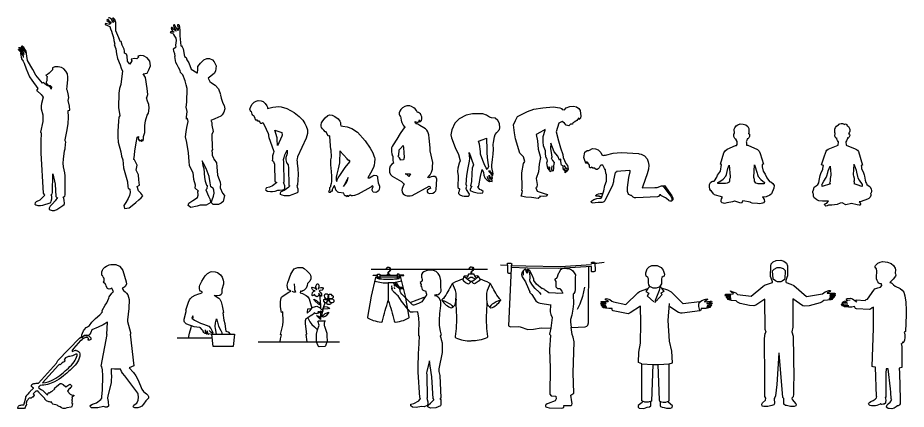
# Model space of a CAD drawing. Header units: millimetres. Extents: x 1284 to 35279, y 955 to 12847.
# Drawn here: x 17989 to 28239, y 8156 to 12675 of the extents above; entities that cross this region are included whole.
import ezdxf

# ---------------------------------------------------------------- set-up
doc = ezdxf.new("R2010")
doc.units = ezdxf.units.MM
doc.header["$LTSCALE"] = 20

# ---------------------------------------------------------------- blocks, each defined once
blk = doc.blocks.new('人物動作（CAD素材.com）31')
at = {"color": 0, "linetype": 'ByBlock', "lineweight": -2}
for points in [[(-361, 1237), (-363, 1248), (-258, 1244), (-247, 1253), (-233, 1258), (-159, 1363), (-146, 1375), (-112, 1387), (-83, 1397), (-68, 1417), (-70, 1433), (-86, 1434), (-100, 1442), (-113, 1459), (-120, 1473), (-126, 1492), (-128, 1514), (-127, 1532), (-124, 1561), (-125, 1576), (-127, 1610), (-136, 1617), (-142, 1628), (-142, 1638), (-139, 1648), (-111, 1675), (-86, 1685), (-57, 1691), (-28, 1689), (1, 1685), (43, 1668), (67, 1648), (87, 1615), (92, 1597), (89, 1558), (92, 1551), (97, 1534), (93, 1525), (64, 1490), (26, 1451), (37, 1451), (42, 1446), (49, 1443), (68, 1422), (87, 1406), (145, 1381), (168, 1363), (186, 1337), (199, 1295), (210, 1223), (216, 1132), (215, 1077), (206, 884), (191, 877), (195, 866), (198, 845), (199, 816), (194, 783), (183, 756), (178, 755), (177, 758), (178, 766), (166, 743), (161, 743), (158, 746), (163, 711), (165, 470), (132, 463), (139, 403), (147, 103), (144, 99), (144, 49), (137, 38), (130, 31), (121, 27), (113, 28), (98, 13), (75, 0), (49, -7), (18, -5), (6, -3), (-6, 3), (-12, 12), (-12, 16), (-10, 27), (-4, 38), (7, 50), (30, 69), (43, 84), (50, 99), (42, 105), (39, 186), (33, 224), (5, 454), (-15, 455), (-19, 403), (-21, 123), (-27, 121), (-21, 91), (-22, 63), (-25, 56), (-38, 47), (-51, 45), (-66, 43), (-73, 46), (-80, 53), (-82, 53), (-85, 47), (-123, 31), (-141, 27), (-184, 28), (-199, 31), (-208, 36), (-216, 43), (-219, 49), (-216, 57), (-208, 65), (-193, 75), (-166, 88), (-145, 102), (-128, 120), (-123, 133), (-129, 136), (-140, 471), (-166, 475), (-176, 479), (-161, 924), (-162, 1164), (-179, 1158), (-198, 1141), (-209, 1138), (-358, 1145), (-371, 1150), (-383, 1172), (-411, 1167), (-450, 1165), (-501, 1171), (-501, 1176), (-486, 1182)], [(-466, 1224), (-470, 1221), (-488, 1218), (-517, 1212), (-523, 1218), (-514, 1226), (-495, 1233), (-458, 1244)], [(-433, 1245), (-458, 1244), (-470, 1246), (-475, 1253), (-473, 1261), (-463, 1267), (-428, 1269), (-418, 1267), (-404, 1260), (-363, 1232), (-354, 1224)], [(-447, 1182), (-486, 1182), (-499, 1181), (-523, 1180), (-528, 1186), (-524, 1192), (-531, 1195), (-531, 1201), (-517, 1212)], [(-524, 1192), (-493, 1202), (-457, 1203)]]:
    blk.add_lwpolyline(points, dxfattribs=at)
blk = doc.blocks.new('人物動作（CAD素材.com）32')
at = {"color": 0, "linetype": 'ByBlock', "lineweight": -2}
for points in [[(-198, 1388), (-178, 1403), (-97, 1431), (-88, 1436), (-87, 1444), (-102, 1486), (-108, 1505), (-106, 1623), (-101, 1649), (-79, 1674), (-46, 1689), (10, 1694), (46, 1682), (75, 1657), (87, 1626), (87, 1513), (80, 1491), (68, 1457), (68, 1441), (70, 1434), (125, 1417), (161, 1400), (304, 1275), (492, 1303), (507, 1317), (522, 1327), (562, 1344), (575, 1343), (581, 1338), (579, 1332), (546, 1314), (546, 1310), (627, 1312), (635, 1309), (635, 1298), (630, 1296), (577, 1292), (573, 1288), (574, 1285), (633, 1288), (637, 1286), (637, 1283), (629, 1279), (613, 1273), (575, 1268), (575, 1264), (583, 1262), (616, 1266), (626, 1268), (626, 1266), (618, 1258), (614, 1255), (595, 1252), (580, 1251), (571, 1251), (569, 1247), (569, 1244), (576, 1241), (592, 1242), (604, 1243), (607, 1247), (608, 1244), (605, 1241), (585, 1234), (548, 1230), (506, 1226), (488, 1210), (465, 1200), (335, 1166), (288, 1163), (264, 1167), (149, 1245), (147, 919), (137, 865), (153, 817), (160, 331), (157, 262), (154, 146), (153, 116), (138, 98), (140, 83), (184, 36), (186, 26), (184, 13), (165, 5), (120, 5), (74, 16), (62, 17), (46, 31), (44, 95), (32, 108), (-8, 621), (-13, 621), (-37, 257), (-53, 127), (-58, 108), (-68, 96), (-62, 38), (-73, 22), (-95, 17), (-139, 4), (-188, 4), (-204, 9), (-210, 29), (-201, 46), (-169, 77), (-165, 98), (-175, 118), (-176, 318), (-178, 789), (-170, 847), (-159, 863), (-173, 893), (-176, 1241), (-279, 1173), (-303, 1165), (-352, 1169), (-459, 1194), (-491, 1209), (-505, 1224), (-561, 1227), (-601, 1237), (-602, 1242), (-593, 1242), (-573, 1238), (-565, 1241), (-567, 1247), (-606, 1251), (-621, 1262), (-617, 1264), (-575, 1257), (-570, 1258), (-569, 1265), (-614, 1273), (-631, 1280), (-634, 1285), (-570, 1280), (-567, 1283), (-571, 1288), (-616, 1292), (-627, 1294), (-629, 1302), (-539, 1303), (-537, 1310), (-553, 1316), (-573, 1334), (-571, 1338), (-555, 1333), (-511, 1316), (-490, 1296), (-333, 1276)], [(-85, 1559), (-81, 1572), (-69, 1588), (-31, 1607), (3, 1609), (35, 1598), (59, 1573), (59, 1554), (57, 1493), (51, 1470), (25, 1449), (10, 1442), (-30, 1443), (-53, 1453), (-77, 1475), (-81, 1532)]]:
    blk.add_lwpolyline(points, close=True, dxfattribs=at)
blk = doc.blocks.new('人物動作（CAD素材.com）33')
at = {"color": 0, "linetype": 'ByBlock', "lineweight": -2}
for points in [[(-171, 529), (-210, 544), (-203, 664), (-187, 767), (-183, 998), (-187, 1194), (-305, 1117), (-326, 1109), (-500, 1142), (-509, 1146), (-513, 1155), (-514, 1168), (-552, 1167), (-591, 1172), (-614, 1178), (-625, 1184), (-623, 1188), (-582, 1181), (-579, 1185), (-579, 1188), (-587, 1188), (-623, 1193), (-635, 1202), (-635, 1211), (-630, 1209), (-584, 1201), (-584, 1205), (-638, 1219), (-643, 1227), (-638, 1232), (-633, 1229), (-589, 1224), (-582, 1225), (-584, 1229), (-636, 1236), (-640, 1241), (-639, 1248), (-636, 1251), (-610, 1251), (-558, 1251), (-556, 1254), (-588, 1268), (-591, 1276), (-589, 1281), (-578, 1283), (-539, 1272), (-516, 1254), (-496, 1245), (-354, 1216), (-215, 1349), (-196, 1367), (-99, 1400), (-79, 1424), (-88, 1443), (-94, 1467), (-93, 1513), (-99, 1528), (-121, 1542), (-124, 1559), (-124, 1582), (-107, 1626), (-84, 1649), (-53, 1664), (7, 1666), (53, 1644), (76, 1611), (90, 1566), (86, 1541), (76, 1537), (61, 1528), (58, 1511), (58, 1478), (55, 1455), (43, 1429), (30, 1378), (-17, 1261), (-15, 1253), (-15, 1246), (-22, 1233)], [(-99, 1400), (-124, 1364), (-88, 1347), (-108, 1317), (-31, 1245)], [(493, 1237), (524, 1263), (553, 1274), (581, 1282), (589, 1278), (589, 1273), (570, 1258), (553, 1251), (553, 1247), (618, 1253), (633, 1253), (639, 1244), (634, 1237), (580, 1229), (580, 1227), (631, 1230), (638, 1233), (643, 1226), (639, 1220), (587, 1208), (583, 1200), (636, 1209), (625, 1195), (580, 1190), (578, 1182), (618, 1187), (618, 1179), (572, 1170), (516, 1167), (510, 1151), (499, 1141), (498, 1144), (486, 1191), (489, 1217), (495, 1246), (308, 1223), (171, 1358), (130, 1379), (58, 1402), (43, 1429), (28, 1414), (-5, 1404), (-41, 1405), (-72, 1418), (-79, 1424)], [(58, 1402), (85, 1364), (49, 1346), (65, 1331), (-3, 1254)], [(-42, 522), (-60, 100), (-97, 88), (-134, 88), (-170, 104), (-171, 529), (-42, 522), (13, 522), (31, 110), (37, 97), (76, 86), (106, 89), (144, 102), (144, 531), (185, 542), (177, 675), (149, 791), (135, 1032), (151, 1227)], [(153, 1193), (254, 1128), (276, 1118), (294, 1119), (498, 1144)], [(13, 522), (85, 526), (144, 531)], [(-157, 98), (-168, 85), (-214, 50), (-214, 29), (-200, 17), (-147, 16), (-110, 29), (-82, 34), (-65, 47), (-67, 96)], [(42, 98), (42, 49), (47, 38), (64, 31), (88, 27), (114, 18), (161, 20), (180, 25), (185, 47), (133, 86), (130, 94)]]:
    blk.add_lwpolyline(points, dxfattribs=at)
blk = doc.blocks.new('人物動作（CAD素材.com）34')
at = {"color": 0, "linetype": 'ByBlock', "lineweight": -2}
blk.add_line((-408, 1597), (-394, 1596), dxfattribs=at)
for points in [[(-700, 1653), (-621, 1650), (-620, 1575), (-617, 1561), (-610, 1556), (-585, 1556)], [(-621, 1650), (-619, 1672), (-582, 1672), (-569, 1667), (-579, 1644), (-579, 1614), (-607, 948), (-587, 939), (-494, 941), (-472, 938), (-384, 909), (-320, 910), (-230, 926), (-121, 924), (-134, 852), (-122, 843), (-136, 671), (-129, 465), (-130, 161), (-116, 142), (-62, 139), (-59, 109), (-71, 84), (-150, 52), (-162, 48), (-176, 39), (-180, 32), (-181, 24), (-178, 16), (-167, 10), (-139, 3), (0, 0), (21, 3), (28, 8), (32, 17), (31, 29), (115, 30), (123, 38), (127, 54), (122, 71), (112, 151), (145, 172), (137, 406), (149, 764), (139, 818), (126, 850), (114, 931)], [(494, 1680), (410, 1668), (350, 1670), (348, 1681), (355, 1686), (382, 1685), (387, 1678), (393, 1587), (388, 1578), (377, 1574), (354, 1574), (350, 1577), (348, 1633), (-26, 1610), (-389, 1614), (-579, 1624)], [(349, 1655), (-14, 1631), (-408, 1637), (-579, 1644)], [(-374, 1591), (-380, 1583), (-384, 1568), (-392, 1553), (-404, 1578), (-409, 1603), (-424, 1599), (-440, 1586), (-456, 1560), (-459, 1544), (-449, 1514), (-411, 1456), (-404, 1437), (-361, 1341), (-366, 1337), (-340, 1313), (-292, 1239), (-274, 1223), (-257, 1215), (-242, 1211), (-123, 1194)], [(-434, 1591), (-438, 1573), (-440, 1536)], [(-364, 1583), (-379, 1598), (-387, 1599), (-393, 1595), (-398, 1581), (-398, 1568)], [(-10, 1600), (-29, 1558), (-34, 1550), (-39, 1537), (-46, 1511), (-60, 1498), (-72, 1488), (-75, 1483), (-75, 1479), (-63, 1463), (-62, 1440), (-64, 1401), (-44, 1380), (-28, 1379), (-14, 1379), (-7, 1371), (5, 1349), (19, 1327), (-42, 1324), (-66, 1327), (-144, 1330), (-160, 1342), (-194, 1365), (-196, 1373), (-215, 1382), (-220, 1375), (-284, 1431), (-318, 1472), (-317, 1487), (-337, 1536), (-364, 1583), (-368, 1570), (-364, 1499), (-366, 1480), (-361, 1461), (-336, 1419), (-308, 1383), (-304, 1386), (-249, 1335), (-235, 1310)], [(-10, 1601), (9, 1610), (27, 1615), (64, 1613), (81, 1612), (107, 1603), (129, 1589), (151, 1562), (163, 1537), (160, 1507), (160, 1456), (159, 1370), (156, 1341), (144, 1323), (139, 1314), (137, 1313), (142, 1204), (134, 1144), (122, 1073), (106, 1023), (106, 997), (114, 931), (277, 937), (297, 947), (307, 959), (314, 985), (313, 1131), (320, 1631)], [(269, 1397), (247, 1287), (214, 1198), (182, 1137)], [(-123, 1195), (-129, 1110), (-121, 1079), (-104, 1045), (-121, 924)]]:
    blk.add_lwpolyline(points, dxfattribs=at)
blk = doc.blocks.new('人物動作（CAD素材.com）35')
at = {"color": 0, "linetype": 'ByBlock', "lineweight": -2}
for points in [[(66, 1295), (87, 1297), (92, 1299), (96, 1296), (110, 1300), (127, 1312), (138, 1323), (143, 1339), (140, 1399), (140, 1461), (134, 1497), (125, 1520), (110, 1544), (87, 1566), (57, 1578), (37, 1582), (0, 1582), (-28, 1575), (-55, 1563), (-69, 1550), (-81, 1533), (-84, 1510), (-84, 1499), (-80, 1489), (-74, 1475)], [(-73, 1474), (-76, 1464), (-86, 1446), (-97, 1438), (-95, 1427), (-87, 1417), (-88, 1402), (-82, 1389), (-75, 1360), (-70, 1354), (-55, 1346), (-44, 1342), (-35, 1344), (-25, 1303), (-25, 1293), (-28, 1288), (-39, 1272), (-78, 1216), (-116, 1195), (-169, 1176), (-176, 1176), (-185, 1180), (-310, 1306), (-319, 1319), (-327, 1336), (-329, 1349), (-335, 1370), (-348, 1396), (-357, 1404), (-378, 1419), (-394, 1434), (-401, 1434), (-404, 1433), (-404, 1431), (-403, 1427), (-396, 1416), (-371, 1399)], [(66, 1290), (78, 1290), (100, 1281), (116, 1265), (134, 1233), (137, 1215), (136, 1172), (126, 1080), (122, 1003), (122, 944), (133, 878), (144, 831), (132, 824), (140, 802), (144, 782), (155, 744), (158, 712), (156, 688), (155, 631), (119, 441), (117, 412), (130, 367), (141, 107), (130, 93), (141, 90), (142, 30), (137, 16), (84, -9), (21, -10), (8, -5), (-8, 5), (-7, 25), (22, 45), (59, 84), (60, 91), (52, 95), (37, 352), (16, 478), (10, 533), (-22, 417), (-24, 392), (-19, 374), (-15, 109), (-19, 103), (-11, 61), (-11, 32), (-18, 18), (-53, 5), (-83, 8), (-142, -4), (-186, 0), (-207, 15), (-205, 35), (-172, 44), (-114, 72), (-92, 99), (-98, 102), (-100, 110), (-120, 403), (-121, 454), (-116, 627), (-113, 667), (-104, 819), (-113, 825), (-111, 882), (-110, 967), (-113, 1027), (-123, 1100), (-180, 1095), (-198, 1095), (-208, 1097), (-241, 1130), (-312, 1225), (-351, 1284), (-361, 1294), (-380, 1307), (-402, 1328), (-405, 1337), (-405, 1337), (-409, 1339), (-415, 1346), (-420, 1358), (-424, 1365), (-423, 1372), (-418, 1370), (-424, 1387), (-424, 1399), (-421, 1402)], [(-211, 1207), (-50, 1271), (-41, 1273)]]:
    blk.add_lwpolyline(points, dxfattribs=at)
blk = doc.blocks.new('人物動作（CAD素材.com）36')
at = {"color": 0, "linetype": 'ByBlock', "lineweight": -2}
for p, q in [((274, 368), (304, 450)), ((335, 497), (335, 504)), ((344, 480), (346, 473))]:
    blk.add_line(p, q, dxfattribs=at)
for points in [[(-214, 0), (-209, 36), (-199, 80), (-210, 86), (-184, 194), (-179, 234), (-185, 347), (-200, 339), (-210, 404), (-212, 460), (-207, 494), (-198, 515), (-181, 533), (-113, 575), (-92, 587), (-104, 593), (-118, 600), (-127, 614), (-132, 630), (-133, 656), (-126, 686), (-90, 784), (-70, 821), (-53, 843), (-34, 851), (-11, 860), (17, 861), (42, 858), (62, 847), (98, 818), (127, 785), (137, 770), (140, 751), (138, 729), (127, 700), (100, 673), (96, 652), (92, 639), (84, 621), (76, 612), (61, 598), (47, 588), (36, 584), (26, 585), (20, 586), (15, 566), (43, 558), (86, 535), (101, 523), (119, 497), (150, 391)], [(-52, 672), (-52, 660), (-50, 635), (-49, 606), (-42, 585), (-38, 576), (-57, 575), (-76, 581)], [(238, 546), (230, 564), (230, 545), (222, 530), (213, 520), (199, 523), (187, 535), (187, 547), (174, 539), (159, 531), (156, 535), (153, 549), (159, 570), (171, 582), (189, 590), (171, 594), (157, 605), (150, 621), (151, 630), (155, 634), (186, 624), (207, 604), (200, 622), (197, 638), (200, 653), (209, 668), (217, 672), (224, 671), (232, 656), (232, 638), (222, 608), (235, 624), (253, 628), (274, 627), (282, 618), (279, 606), (270, 597), (244, 594), (236, 586), (247, 575), (261, 555), (263, 539), (262, 530), (258, 527), (238, 546), (251, 423), (251, 385)], [(345, 497), (345, 543), (348, 548), (354, 553), (372, 553), (378, 547), (379, 535), (388, 535), (398, 529), (395, 513), (385, 503), (346, 496)], [(143, 382), (100, 380), (98, 347), (97, 331), (132, 362), (150, 388), (156, 397), (166, 403), (208, 412), (216, 409), (239, 397), (260, 377), (271, 367), (277, 363), (277, 356)], [(251, 423), (227, 434), (181, 478), (175, 493), (204, 480), (241, 443), (251, 423)], [(329, 489), (322, 486), (319, 485), (310, 484)], [(346, 481), (359, 462), (366, 454), (371, 451), (371, 440), (366, 434), (355, 431), (337, 431), (329, 435), (322, 449), (322, 457), (332, 473), (337, 479), (339, 479), (340, 472)], [(339, 479), (344, 480), (346, 481), (348, 483)], [(347, 494), (389, 497), (402, 490), (405, 478), (403, 463), (396, 454), (386, 451), (373, 453), (367, 457), (348, 483), (348, 490), (347, 494), (345, 497), (340, 497)], [(347, 496), (350, 499)], [(348, 489), (353, 489), (355, 491), (355, 491), (349, 486), (352, 484)], [(267, 288), (303, 328), (345, 343), (315, 303), (303, 294), (280, 286), (267, 288), (269, 322), (277, 356), (270, 354), (268, 349), (261, 346), (246, 355), (252, 348), (251, 340), (249, 335), (232, 346), (219, 347), (230, 342), (230, 338), (222, 328), (213, 331), (206, 326), (189, 329), (178, 334), (169, 319), (133, 298), (118, 289), (103, 278), (128, 231), (151, 200), (180, 174), (217, 141), (235, 195), (233, 206), (228, 219), (218, 236), (222, 244), (303, 245), (302, 236), (294, 220), (293, 208), (294, 190), (297, 181), (312, 137), (322, 103), (325, 85), (325, 69), (326, 10), (308, -45), (302, -54), (235, -56), (227, -51), (223, -44), (211, -18), (205, 4), (203, 28), (203, 75), (203, 81), (204, 91), (217, 141)], [(253, 351), (252, 314), (250, 283), (252, 258), (204, 306), (231, 298), (250, 283)], [(281, 384), (297, 408), (326, 407), (359, 387), (340, 381), (285, 380), (277, 374)], [(103, 278), (81, 265), (75, 244), (73, 211), (76, 177), (88, 88), (82, 84), (93, 0)]]:
    blk.add_lwpolyline(points, dxfattribs=at)
for points in [[(340, 529), (343, 539), (330, 552), (311, 552), (303, 551), (296, 542), (294, 533), (295, 518), (303, 504), (329, 493), (335, 495), (340, 497)], [(337, 479), (329, 473), (320, 457), (313, 452), (304, 450), (290, 470), (290, 489), (297, 495), (313, 495), (329, 493), (329, 483)]]:
    blk.add_lwpolyline(points, close=True, dxfattribs=at)
blk = doc.blocks.new('人物動作（CAD素材.com）37')
at = {"color": 0, "linetype": 'ByBlock', "lineweight": -2}
for points in [[(-128, 0), (-116, 58), (-98, 126), (-95, 145), (-129, 156), (-155, 168), (-166, 177), (-176, 187), (-178, 198), (-177, 221), (-155, 310), (-154, 324), (-158, 323), (-152, 346), (-129, 418), (-116, 445), (-106, 460), (-87, 478), (-51, 498), (-10, 512), (7, 516), (26, 526), (31, 529), (28, 536), (21, 539), (10, 545), (1, 556), (-2, 570), (-1, 597), (3, 613), (25, 659), (63, 722), (89, 749), (125, 766), (142, 772), (179, 769), (205, 759), (239, 732), (259, 704), (271, 671), (275, 651), (274, 626), (257, 565), (256, 520), (250, 507), (235, 494), (200, 490), (180, 490)], [(167, 496), (180, 490), (221, 465), (234, 450), (248, 421), (262, 374), (277, 296), (267, 295), (278, 208), (289, 171), (296, 135), (304, 84), (315, 80), (328, 73), (352, 49), (353, 47)], [(-79, 224), (-74, 239), (-77, 258), (-90, 231), (-61, 211), (10, 176), (45, 162), (107, 139), (129, 114), (153, 67), (153, 58), (145, 58), (128, 71), (112, 90)], [(196, 47), (183, 113), (180, 136), (183, 180), (194, 224), (206, 185), (219, 140), (246, 90), (257, 66), (256, 49), (254, 47)], [(64, 96), (64, 84), (67, 69), (72, 60), (69, 57), (64, 57), (58, 59), (48, 67), (42, 77), (39, 88), (31, 97), (12, 121), (4, 123), (-32, 128), (-63, 134), (-95, 145)], [(72, 60), (80, 53), (85, 53), (88, 55), (88, 87), (91, 57), (93, 50), (98, 47), (104, 49), (108, 54), (140, 47)]]:
    blk.add_lwpolyline(points, dxfattribs=at)
blk.add_lwpolyline([(140, 47), (401, 47), (386, -96), (155, -96)], close=True, dxfattribs=at)
blk = doc.blocks.new('人物動作（CAD素材.com）38')
at = {"color": 0, "linetype": 'ByBlock', "lineweight": -2}
for points in [[(-151, 927), (-127, 943), (-100, 980), (-59, 1024), (-11, 1065), (22, 1102), (19, 1104), (17, 1117), (52, 1177), (71, 1203), (94, 1259), (100, 1274), (129, 1314), (140, 1327), (147, 1331), (137, 1359), (130, 1372), (112, 1365), (97, 1363), (85, 1367), (79, 1371), (64, 1397), (61, 1402), (63, 1405), (48, 1433), (43, 1431), (36, 1436), (33, 1441), (40, 1455), (39, 1482), (36, 1493), (29, 1502), (27, 1516), (19, 1519), (15, 1525), (14, 1536), (13, 1561), (20, 1580), (29, 1596), (50, 1615), (66, 1628), (97, 1643), (119, 1648), (176, 1648), (216, 1627), (240, 1599), (256, 1576), (296, 1448), (297, 1418), (283, 1393), (264, 1377), (249, 1375), (255, 1358), (263, 1345), (283, 1330), (300, 1314), (313, 1295), (323, 1269), (328, 1242), (324, 1138), (310, 1007), (311, 990), (345, 860), (345, 842), (340, 841), (384, 476), (329, 454), (379, 399), (407, 360), (432, 311), (476, 207), (493, 180), (513, 167), (531, 154), (545, 138), (553, 124), (553, 105), (522, 72), (495, 34), (475, 13), (454, 1), (430, -6), (394, -7), (380, -1), (377, 8), (384, 22), (399, 34), (418, 46), (432, 79), (435, 115), (433, 149), (429, 160), (281, 360), (254, 391), (240, 413), (230, 440), (160, 439), (122, 443), (123, 397), (127, 353), (123, 307), (120, 279), (83, 131), (81, 102), (86, 66), (90, 13), (77, 0), (56, 0), (32, 7), (-32, -7), (-104, -6), (-118, 2), (-119, 13), (-113, 24), (-93, 34), (-46, 51), (3, 90), (12, 105), (15, 122), (20, 198), (25, 361), (21, 430), (15, 465), (5, 473), (76, 837), (70, 839), (81, 981), (30, 952), (-28, 922), (-100, 892), (-115, 860), (-126, 841), (-142, 825, 0.048742), (-147, 828, 0.13845), (-172, 829, 0.051071), (-197, 821), (-202, 811), (-212, 801), (-217, 806), (-216, 836), (-210, 854), (-197, 880), (-186, 897), (-166, 918)], [(-509, 508), (-494, 538), (-244, 795, -0.154259), (-170, 827, -0.058176), (-148, 826, -0.101197), (-128, 815, -0.095802), (-114, 799, -0.166879), (-112, 783, -0.195643), (-115, 780, -0.079758), (-140, 772, -0.472952), (-144, 775, -0.108263), (-140, 784, 0.205044), (-140, 791, 0.099939), (-149, 801, 0.132576), (-156, 803, 0.023392), (-167, 803, 0.188812), (-226, 771), (-232, 768), (-314, 677, 0.055068), (-329, 657, 0.267746), (-328, 644), (-309, 652, -0.129643), (-297, 651, -0.347397), (-289, 659, -0.078262), (-281, 653, -0.175382), (-254, 643, -0.169029), (-239, 617, -0.062658), (-240, 587, -0.104189), (-280, 505, -0.05744), (-350, 427, -0.015462), (-429, 361, -0.046386), (-531, 293, -0.121179), (-698, 252), (-717, 231), (-714, 224), (-689, 205), (-686, 208), (-682, 199), (-672, 195), (-615, 137, -0.161202), (-613, 138, -0.014056), (-614, 141, -0.260917), (-612, 151), (-607, 155, -0.415424), (-601, 162, -0.731799), (-597, 168), (-589, 162), (-571, 181, -0.10242), (-562, 181), (-529, 210, -0.440223), (-528, 223), (-511, 239), (-487, 259), (-466, 273, -0.15613), (-431, 260), (-400, 235), (-377, 251, -0.096383), (-352, 264, -0.030655), (-340, 251, -0.155977), (-337, 245, -0.090004), (-338, 240, -0.118587), (-346, 226, 0.015987), (-384, 186), (-350, 150, 0.174378), (-324, 140), (-312, 140, -0.467488), (-310, 138), (-311, 130, -0.194461), (-313, 127), (-331, 114, -0.116252), (-333, 75, -0.046467), (-328, 72, -0.119842), (-326, 71, -0.316517), (-327, 65, -0.123935), (-334, 62, -0.054585), (-332, 43), (-326, 42, -0.429161), (-324, 39), (-332, 6, -0.208867), (-340, -1), (-390, -7, -0.391253), (-467, 5, -0.223555), (-502, 24), (-553, 36, -0.366486), (-564, 49), (-564, 56, -0.040462), (-589, 61, -0.077615), (-624, 75, -0.087072), (-645, 93, -0.325339), (-645, 96, -0.002437), (-643, 100), (-705, 161), (-710, 170), (-718, 173), (-715, 176), (-731, 189), (-734, 186), (-748, 186), (-749, 185), (-777, 153), (-768, 144, -0.376545), (-767, 140), (-784, 115), (-791, 115), (-800, 103, -0.162893), (-815, 108), (-817, 105), (-819, 106), (-850, 73), (-858, 46, -0.39523), (-860, 19), (-866, 15, -0.083054), (-867, 9, -0.087047), (-879, -17), (-948, -17, -0.42246), (-956, -8, -0.11289), (-955, -2, -0.090788), (-946, 12, -0.137333), (-930, 22, -0.061724), (-887, 27, -0.015236), (-884, 31, -0.099535), (-882, 38), (-862, 106), (-862, 121), (-850, 135), (-850, 139), (-836, 155), (-833, 155), (-825, 164), (-825, 169), (-811, 186, -0.038975), (-800, 196, 0.020672), (-772, 220, -0.081033), (-796, 239, -0.333128), (-795, 260, -0.179179), (-771, 273, -0.019466), (-742, 276), (-717, 278)], [(-372, 451, 0.047603), (-307, 525, 0.10518), (-272, 595, 0.03504), (-272, 613), (-286, 613), (-293, 606), (-325, 593, -0.078992), (-356, 584, 0.088977), (-371, 583, 0.051166), (-399, 573, 0.084274), (-406, 568), (-419, 548, -0.204199), (-414, 537, -0.117304), (-417, 527, -0.224925), (-427, 521), (-437, 521, -0.130276), (-443, 512), (-449, 513), (-449, 508), (-466, 490), (-476, 495), (-485, 486), (-486, 486), (-671, 282, 0.096083), (-544, 318, 0.04102), (-447, 385, 0.012475)]]:
    blk.add_lwpolyline(points, format="xyb", close=True, dxfattribs=at)
blk = doc.blocks.new('人物動作（CAD素材.com）41')
at = {"color": 0, "linetype": 'ByBlock', "lineweight": -2}
for points in [[(-167, 25), (-237, 25), (-279, 30), (-302, 40), (-322, 54), (-333, 64), (-339, 81), (-340, 96), (-339, 107), (-345, 115), (-348, 126), (-348, 138), (-341, 156), (-336, 167), (-335, 178), (-331, 186), (-309, 203), (-292, 217), (-280, 236), (-275, 264), (-262, 322), (-257, 344), (-253, 354), (-234, 390), (-231, 402), (-226, 436), (-247, 445), (-223, 524), (-194, 603), (-187, 615), (-172, 625), (-56, 671), (-52, 710), (-55, 713), (-65, 726), (-71, 742), (-73, 757), (-77, 753), (-81, 753), (-91, 767), (-94, 779), (-95, 791), (-92, 800), (-89, 805), (-93, 819), (-95, 834), (-93, 856), (-85, 874), (-74, 889), (-59, 901), (-49, 905), (-47, 912), (-37, 919), (-22, 922), (-6, 922), (6, 918), (13, 909), (20, 913), (28, 916), (38, 913), (44, 908), (45, 900), (51, 894), (63, 885), (71, 873), (75, 863), (78, 851), (78, 834), (72, 815), (65, 802), (70, 802), (76, 798), (78, 784), (76, 775), (68, 760), (61, 751), (54, 757), (52, 755), (51, 749), (42, 721), (33, 710), (36, 672), (142, 630), (156, 623), (167, 614), (178, 600), (226, 441), (211, 436), (212, 418), (215, 402), (236, 352), (243, 329), (247, 315), (257, 269), (264, 239), (269, 228), (276, 217), (301, 199), (313, 190), (317, 184), (324, 163), (327, 149), (327, 135), (323, 122), (316, 115), (319, 105), (319, 92), (312, 72), (298, 55), (283, 46), (208, 22), (188, 18), (199, 8), (203, 1), (202, -3), (198, -4), (202, -11), (202, -15), (198, -16), (199, -20), (198, -22), (186, -23), (162, -19), (99, -3), (32, -18), (-8, 5), (-31, 0), (-69, -12), (-100, -19), (-130, -23), (-166, -21), (-182, -28), (-198, -31), (-202, -30), (-205, -26), (-205, -21), (-210, -19), (-215, -14), (-215, -9), (-197, -3), (-187, 1)], [(-239, 195), (-242, 204), (-243, 212), (-239, 221), (-220, 257), (-194, 297), (-186, 316), (-176, 357), (-170, 375), (-147, 429), (-147, 417), (-145, 393), (-142, 323), (-145, 305), (-150, 286), (-149, 270), (-147, 258), (-148, 251), (-155, 237), (-145, 226)]]:
    blk.add_lwpolyline(points, close=True, dxfattribs=at)
blk.add_lwpolyline([(129, 445), (152, 381), (156, 359), (168, 309), (172, 296), (188, 269), (221, 217), (222, 207), (220, 199), (217, 193), (163, 215), (127, 223), (132, 228), (133, 234), (133, 240), (127, 250), (127, 255), (131, 267), (133, 279), (132, 288), (125, 314), (122, 328), (129, 450)], dxfattribs=at)
blk = doc.blocks.new('人物動作（CAD素材.com）42')
at = {"color": 0, "linetype": 'ByBlock', "lineweight": -2}
blk.add_lwpolyline([(-227, 55), (-250, 63), (-268, 67), (-321, 82), (-334, 93), (-350, 119), (-358, 133), (-359, 129), (-363, 128), (-374, 147), (-380, 174), (-380, 190), (-377, 202), (-367, 223), (-351, 234), (-339, 238), (-325, 240), (-320, 243), (-295, 284), (-285, 310), (-252, 357), (-239, 431), (-250, 434), (-214, 565), (-196, 591), (-175, 608), (-79, 652), (-66, 652), (-60, 663), (-61, 698), (-70, 716), (-71, 725), (-78, 726), (-85, 733), (-97, 754), (-97, 785), (-93, 791), (-89, 788), (-92, 838), (-86, 857), (-70, 878), (-51, 891), (-23, 900), (11, 899), (39, 890), (63, 870), (74, 846), (75, 824), (75, 799), (73, 789), (71, 785), (80, 790), (84, 778), (82, 757), (75, 741), (63, 729), (58, 729), (54, 710), (44, 695), (47, 685), (50, 656), (64, 656), (177, 605), (195, 586), (206, 560), (243, 434), (231, 431), (229, 406), (242, 354), (265, 319), (284, 279), (313, 234), (330, 232), (354, 214), (368, 189), (362, 158), (336, 92), (317, 78), (275, 60), (257, 56), (234, 57), (253, 28), (256, 5), (245, -10), (233, -16), (204, -21), (174, -17), (112, -14), (96, -8), (93, -1), (8, 13), (-8, -13), (-29, -11), (-87, 8), (-90, 10), (-112, 0), (-132, -4), (-179, -12), (-207, -17), (-218, -16), (-232, -12), (-243, 0), (-243, 18), (-239, 35), (-228, 54)], dxfattribs=at)
for points in [[(-153, 230), (-174, 215), (-193, 212), (-281, 213), (-281, 223), (-259, 234), (-220, 262), (-190, 298), (-182, 318), (-166, 386), (-151, 424), (-140, 293), (-140, 278), (-147, 264), (-148, 239)], [(253, 209), (182, 209), (170, 212), (155, 218), (147, 230), (142, 240), (141, 260), (133, 283), (141, 429), (173, 333), (176, 315), (182, 294), (215, 258), (257, 226), (251, 214)]]:
    blk.add_lwpolyline(points, close=True, dxfattribs=at)
blk = doc.blocks.new('人物動作（CAD素材.com）43')
at = {"color": 0, "linetype": 'ByBlock', "lineweight": -2}
for points in [[(184, 134), (204, 136), (289, 19), (300, -4), (302, -20), (300, -28), (285, -43), (271, -44), (261, -41), (257, -37), (228, -13), (218, -5), (165, 23), (164, 29), (156, 29), (147, 31), (146, 26), (138, 10), (124, 6), (-124, -6), (-141, -3), (-155, 4), (-170, 19), (-176, 23), (-182, 24), (-197, 28), (-207, 34), (-214, 45), (-223, 69), (-222, 114), (-206, 229), (-191, 295), (-191, 307), (-195, 311), (-348, 301), (-348, 290), (-363, 287), (-383, 198), (-383, 181), (-395, 140), (-483, -39), (-493, -49), (-501, -53), (-512, -57), (-540, -57), (-561, -59), (-594, -64), (-624, -66), (-627, -64), (-627, -63), (-625, -60), (-631, -61), (-635, -60), (-636, -57), (-635, -54), (-637, -54), (-639, -52), (-641, -52), (-642, -49), (-644, -48), (-645, -46), (-608, -23), (-575, -11), (-528, -7), (-520, -5), (-516, 5), (-496, 78), (-482, 138), (-465, 187), (-463, 198), (-465, 270), (-469, 270), (-472, 277), (-476, 319), (-481, 322), (-487, 333), (-506, 373), (-524, 374), (-530, 373), (-536, 366), (-549, 343), (-561, 330), (-570, 324), (-583, 324), (-599, 333), (-600, 336), (-610, 337), (-612, 338), (-618, 338), (-623, 339), (-637, 348), (-646, 340), (-653, 341), (-659, 351), (-661, 374), (-680, 399), (-693, 411), (-693, 393), (-709, 413), (-724, 461), (-713, 521), (-688, 540), (-667, 543), (-659, 547), (-625, 564), (-590, 562), (-561, 551), (-531, 518), (-516, 492), (-501, 483), (-492, 488), (-475, 488), (-386, 512), (-294, 518), (-92, 508), (-91, 502), (-65, 499), (-26, 480), (4, 447), (18, 411), (24, 374), (19, 325), (6, 272), (-44, 129), (-54, 110), (92, 113), (120, 116), (169, 134), (184, 134), (198, 119), (259, 37), (282, 7), (290, -11), (291, -34)], [(-513, 14), (-523, 7), (-542, 7), (-547, 9), (-545, 16), (-583, 15), (-588, 17), (-582, 21), (-588, 20), (-588, 23), (-581, 27), (-579, 30), (-574, 35), (-555, 42), (-537, 45), (-522, 47), (-506, 47)]]:
    blk.add_lwpolyline(points, dxfattribs=at)
blk = doc.blocks.new('人物動作（CAD素材.com）44')
at = {"color": 0, "linetype": 'ByBlock', "lineweight": -2}
for points in [[(132, 325), (115, 349), (108, 368), (107, 389), (102, 412), (109, 432), (103, 463), (93, 465), (87, 513), (85, 547), (65, 605), (58, 651), (61, 716), (84, 786), (83, 795), (29, 765), (-20, 739), (-4, 663), (0, 569), (18, 515), (27, 472), (15, 393), (5, 306), (-20, 230), (-10, 161), (-15, 128), (-26, 121), (-9, 85), (71, 58), (108, 43), (96, 25), (61, 20), (16, 25), (27, 21), (0, 0), (-75, 9), (-142, 14), (-193, 24), (-183, 65), (-177, 88), (-187, 92), (-184, 120), (-188, 296), (-168, 403), (-152, 426), (-167, 479), (-209, 523), (-259, 689), (-271, 758), (-282, 848), (-261, 900), (-236, 947), (-123, 1003), (-50, 1031), (57, 1046), (174, 1055), (250, 1044), (272, 1036), (279, 1025), (306, 1022), (325, 1046), (366, 1061), (408, 1063), (444, 1057), (471, 1038), (487, 1015), (492, 980), (493, 951), (491, 926), (476, 912), (470, 928), (448, 899), (424, 884), (402, 873), (399, 858), (374, 857), (354, 839), (323, 845), (307, 869), (279, 889), (240, 868), (209, 767), (236, 666), (259, 585), (288, 507), (290, 473), (289, 472), (322, 403), (341, 379), (347, 337), (334, 316), (314, 296), (315, 308), (327, 334)], [(298, 322), (292, 347), (289, 374), (270, 384), (264, 424), (262, 452), (248, 442), (228, 488), (188, 536), (148, 638), (146, 570), (156, 507), (159, 471), (153, 469), (168, 437), (185, 413), (178, 375), (178, 352), (175, 318), (164, 316), (158, 341), (162, 374)], [(133, 322), (128, 345), (128, 369)], [(153, 315), (141, 308), (137, 336), (138, 361)], [(298, 379), (325, 346), (341, 341)], [(312, 312), (306, 333), (314, 347)]]:
    blk.add_lwpolyline(points, dxfattribs=at)
blk = doc.blocks.new('人物動作（CAD素材.com）45')
at = {"color": 0, "linetype": 'ByBlock', "lineweight": -2}
blk.add_lwpolyline([(110, 107), (114, 115), (117, 113), (122, 117), (138, 226), (159, 306), (162, 301), (175, 271), (178, 240), (188, 212), (211, 188), (242, 169), (262, 173), (274, 170), (275, 178), (273, 183), (244, 208), (238, 233), (238, 243), (250, 219), (268, 203), (276, 203), (280, 209), (275, 213), (273, 224), (270, 227), (282, 241), (285, 258), (271, 329), (269, 356), (277, 423), (287, 483), (288, 541), (285, 595), (289, 618), (302, 684), (308, 712), (328, 734), (358, 768), (362, 788), (357, 839), (341, 874), (308, 899), (266, 904), (244, 911), (207, 933), (166, 948), (47, 949), (-26, 933), (-106, 894), (-157, 842), (-192, 765), (-201, 709), (-196, 674), (-154, 562), (-116, 479), (-96, 408), (-107, 381), (-121, 322), (-124, 286), (-120, 234), (-121, 104), (-118, 95), (-101, 86), (-108, 57), (-113, 42), (-113, 32), (-100, 16), (-72, 2), (-48, -1), (0, 0), (10, 8), (13, 21), (-22, 75), (-25, 87), (-22, 108), (-18, 115), (-27, 136), (-20, 237), (-2, 328), (14, 403), (15, 435), (7, 503), (57, 361), (45, 321), (40, 262), (35, 168), (24, 120), (39, 114), (22, 80), (20, 66), (56, 49), (100, 37), (134, 33), (166, 37), (171, 53), (151, 70), (130, 76)], close=True, dxfattribs=at)
for points in [[(140, 483), (141, 515), (128, 600), (117, 633), (171, 653), (209, 669), (209, 625), (214, 575), (211, 500), (218, 449), (225, 383), (230, 343), (215, 308), (203, 326), (190, 352), (174, 391), (143, 474), (140, 484)], [(217, 226), (222, 207), (251, 175)], [(238, 282), (240, 293), (244, 300), (249, 287), (266, 268), (266, 262), (267, 254), (264, 242)], [(238, 282), (258, 260), (263, 243)]]:
    blk.add_lwpolyline(points, dxfattribs=at)
blk = doc.blocks.new('人物動作（CAD素材.com）46')
at = {"color": 0, "linetype": 'ByBlock', "lineweight": -2}
blk.add_lwpolyline([(-68, 137), (-85, 104), (-93, 85), (-95, 67), (-93, 48), (-88, 35), (-80, 22), (-66, 11), (-49, 3), (-33, 0), (0, 0), (22, 5), (221, 111), (232, 104), (232, 99), (236, 84), (220, 80), (197, 62), (197, 47), (203, 36), (224, 29), (262, 32), (281, 41), (297, 58), (301, 72), (306, 194), (301, 212), (285, 225), (260, 225), (243, 219), (216, 209), (205, 213), (230, 242), (247, 274), (256, 307), (259, 335), (256, 359), (262, 364), (262, 387), (232, 521), (229, 555), (221, 666), (214, 704), (204, 738), (191, 758), (176, 774), (159, 786), (110, 811), (90, 826), (81, 830), (70, 833), (60, 839), (58, 847), (57, 860), (75, 851), (88, 851), (99, 858), (105, 866), (106, 876), (109, 878), (109, 864), (107, 858), (110, 853), (119, 857), (129, 871), (133, 884), (134, 913), (128, 928), (119, 947), (109, 956), (98, 961), (83, 961), (74, 986), (59, 1006), (44, 1017), (17, 1033), (-3, 1039), (-39, 1038), (-61, 1033), (-87, 1017), (-109, 996), (-120, 977), (-126, 959), (-127, 942), (-124, 932), (-117, 921), (-111, 917), (-107, 901), (-102, 870), (-99, 862), (-100, 857), (-97, 848), (-82, 817), (-71, 802), (-59, 794), (-67, 788), (-82, 770), (-117, 718), (-152, 655), (-196, 588), (-209, 570), (-214, 555), (-217, 537), (-216, 507), (-212, 486), (-204, 463), (-202, 467), (-198, 453), (-198, 438), (-198, 407), (-196, 391), (-192, 376), (-211, 365), (-230, 341), (-240, 314), (-237, 274), (-226, 248), (-207, 229), (-180, 211), (-101, 165), (-69, 136)], dxfattribs=at)
for points in [[(-127, 532), (-112, 545), (-81, 583), (-78, 555), (-72, 499), (-71, 444), (-77, 415), (-113, 412), (-111, 418), (-123, 439), (-143, 460), (-137, 462), (-132, 468), (-129, 487), (-126, 513)], [(-15, 224), (-30, 240), (-41, 249), (-56, 256), (4, 255)]]:
    blk.add_lwpolyline(points, close=True, dxfattribs=at)
blk = doc.blocks.new('人物動作（CAD素材.com）47')
at = {"color": 0, "linetype": 'ByBlock', "lineweight": -2}
for points in [[(179, 210), (199, 208), (235, 233), (251, 239), (277, 235), (289, 223), (292, 205), (299, 152), (312, 111), (313, 96), (309, 73), (300, 60), (287, 45), (271, 38), (239, 41), (229, 64), (232, 91), (239, 100), (237, 112), (228, 114), (213, 99), (66, 19), (24, 5), (0, 0), (-11, 2), (-23, 10), (-29, 4), (-35, 5), (-39, -4), (-44, -9), (-52, -8), (-54, 7), (-55, -4), (-60, -10), (-70, -3), (-74, 2), (-79, 0), (-88, 1), (-96, 14), (-97, 31), (-156, 37), (-167, 42), (-179, 54), (-181, 61), (-191, 66), (-195, 86), (-204, 114), (-210, 115), (-226, 88), (-232, 74), (-233, 61), (-242, 50), (-251, 50), (-252, 44), (-257, 38), (-269, 38), (-268, 44), (-268, 45), (-270, 54), (-267, 62), (-261, 71), (-259, 95), (-248, 110), (-248, 118), (-241, 145), (-238, 163), (-235, 226), (-240, 283), (-248, 359), (-248, 415), (-246, 432), (-240, 445), (-246, 531), (-250, 535), (-253, 579), (-258, 690), (-268, 698), (-271, 694), (-278, 691), (-283, 695), (-303, 738), (-313, 740), (-330, 757), (-346, 773), (-355, 790), (-358, 803), (-358, 820), (-354, 844), (-342, 866), (-314, 901), (-282, 928), (-264, 934), (-231, 931), (-201, 918), (-165, 888), (-143, 861), (-136, 847), (-135, 824), (-131, 807), (-110, 803), (-60, 796), (-4, 778), (59, 737), (149, 634), (204, 552), (235, 496), (249, 463), (255, 444), (258, 428), (257, 387), (253, 356), (243, 327), (211, 262)], [(-29, 407), (-37, 403), (-51, 415), (-59, 427), (-145, 521), (-150, 381), (-154, 346), (-163, 311), (-178, 251), (-185, 216), (-186, 182), (-179, 167), (-176, 184), (-162, 208), (-137, 248), (-82, 328), (-29, 393)], [(-102, 108), (-90, 124), (-70, 146), (-58, 171), (-48, 211), (-59, 188)]]:
    blk.add_lwpolyline(points, close=True, dxfattribs=at)
blk = doc.blocks.new('人物動作（CAD素材.com）48')
at = {"color": 0, "linetype": 'ByBlock', "lineweight": -2}
for points in [[(-293, 886), (-298, 881), (-307, 875), (-316, 877), (-322, 884), (-323, 889), (-333, 898), (-331, 902), (-336, 902), (-350, 904), (-356, 912), (-357, 917), (-366, 912), (-373, 912), (-378, 916), (-382, 937), (-395, 962), (-402, 966), (-408, 971), (-414, 984), (-423, 1012), (-429, 1011), (-443, 1042), (-431, 1073), (-416, 1097), (-392, 1123), (-368, 1135), (-345, 1142), (-311, 1138), (-286, 1128), (-263, 1108), (-245, 1080), (-238, 1064), (-237, 1050), (-177, 1065), (-109, 1070), (-80, 1066), (-16, 1049), (68, 1004), (127, 958), (168, 914), (192, 874), (207, 843), (222, 804), (222, 758), (208, 706), (109, 491), (103, 468), (100, 452), (105, 434), (103, 412), (111, 357), (114, 287), (109, 163), (99, 159)], [(-293, 886), (-275, 858), (-230, 759), (-228, 748), (-227, 732), (-223, 712), (-168, 564), (-166, 554), (-168, 538), (-175, 514), (-179, 501), (-179, 482), (-182, 462), (-183, 448), (-179, 445), (-175, 446), (-170, 436), (-162, 414), (-156, 411), (-156, 403), (-152, 204), (-132, 196), (-180, 156), (-216, 141), (-249, 134), (-255, 128), (-260, 115), (-258, 104), (-237, 96), (-204, 91), (-181, 89), (-148, 94), (-120, 104), (-101, 107), (-60, 109), (-41, 119), (-38, 129), (-37, 146), (-39, 155), (-51, 185), (-52, 193), (-47, 197), (-48, 422), (-51, 434), (-54, 460), (-47, 482), (-36, 515), (-12, 566), (-12, 533), (-15, 515), (-22, 496), (-26, 484), (-28, 477), (-25, 457), (-19, 425), (-14, 416), (-1, 400), (3, 361), (8, 161), (21, 157)], [(-124, 623), (-125, 692), (-128, 710), (-153, 797), (-71, 772), (-69, 742), (-72, 728), (-123, 619)], [(99, 160), (104, 139), (111, 121), (111, 81), (106, 74), (72, 63), (53, 56), (13, 41), (-7, 41), (-40, 41), (-69, 48), (-88, 56), (-89, 65), (-87, 73), (-84, 85), (-75, 92), (-44, 104), (10, 143), (21, 157)]]:
    blk.add_lwpolyline(points, dxfattribs=at)
blk = doc.blocks.new('人物動作（CAD素材.com）49')
at = {"color": 0, "linetype": 'ByBlock', "lineweight": -2}
for points in [[(-225, 2078), (-221, 2048), (-218, 2030), (-227, 2040), (-247, 2069), (-260, 2095), (-270, 2094), (-272, 2082), (-270, 2069), (-257, 2050), (-244, 2022), (-274, 2043), (-289, 2063), (-297, 2063), (-299, 2054), (-296, 2039), (-284, 2026), (-267, 2010), (-287, 2012), (-305, 2014), (-313, 2008), (-304, 2000), (-282, 1997), (-272, 1984), (-262, 1962), (-248, 1939), (-244, 1913), (-250, 1859), (-247, 1837), (-276, 1809), (-275, 1794), (-261, 1765), (-259, 1730)], [(-225, 2079), (-225, 2097), (-212, 2097), (-206, 2071), (-201, 2021), (-201, 1969), (-195, 1928), (-187, 1850), (-183, 1851), (-172, 1842), (-163, 1817), (-153, 1774), (-149, 1747), (-147, 1728), (-127, 1716), (-119, 1689), (-97, 1655), (-69, 1583), (-1, 1542), (3, 1538), (8, 1582), (9, 1612), (21, 1634), (37, 1650), (75, 1689), (113, 1705), (143, 1704), (175, 1689), (196, 1666), (217, 1621), (216, 1591), (210, 1559), (196, 1533), (142, 1492), (128, 1479), (147, 1439), (166, 1424), (207, 1397), (246, 1355), (269, 1291)], [(-49, 388), (-89, 471), (-94, 515), (-99, 616), (-120, 735), (-136, 802), (-126, 860), (-120, 908), (-106, 979), (-110, 1012), (-124, 1007), (-123, 1028), (-117, 1095), (-128, 1143), (-118, 1201), (-117, 1358), (-128, 1403), (-139, 1449), (-166, 1516), (-194, 1543), (-195, 1566), (-215, 1600), (-233, 1634), (-247, 1659), (-258, 1727)], [(269, 1283), (275, 1248), (287, 1215), (296, 1191), (310, 1164), (320, 1123), (309, 1086), (290, 1057), (272, 1040), (240, 1025), (203, 1008), (159, 988), (167, 967), (169, 936), (183, 863), (170, 827), (169, 819), (174, 679), (175, 654), (170, 644), (173, 610), (173, 586), (187, 559), (191, 540), (197, 539), (224, 501), (228, 455), (236, 357), (252, 309), (266, 277), (270, 248), (265, 232), (265, 211), (293, 153), (315, 124), (309, 90), (299, 55), (278, 34), (245, 20), (185, 19), (167, 37), (166, 53), (171, 76), (188, 118), (195, 153), (191, 187), (185, 209), (175, 211), (156, 225), (151, 272), (138, 345), (102, 437), (70, 500), (59, 523), (64, 471), (77, 437), (83, 331), (91, 291), (106, 243), (114, 238), (110, 201), (99, 191), (131, 117), (147, 87), (148, 70), (158, 44), (105, 14), (65, 12), (34, 11), (0, 0), (-74, -15), (-106, 7), (-97, 34), (-50, 65), (4, 103), (13, 128), (8, 172), (15, 174), (-23, 210), (-20, 244), (-40, 310), (-47, 388)]]:
    blk.add_lwpolyline(points, dxfattribs=at)
blk = doc.blocks.new('人物動作（CAD素材.com）50')
at = {"color": 0, "linetype": 'ByBlock', "lineweight": -2}
for points in [[(-204, 2132), (-225, 2155), (-240, 2170), (-253, 2174), (-258, 2162), (-242, 2151), (-221, 2127), (-223, 2116), (-256, 2124), (-269, 2127), (-277, 2125), (-278, 2116), (-244, 2101), (-224, 2093), (-217, 2066), (-204, 2041), (-195, 2015), (-180, 1968), (-178, 1931), (-167, 1889), (-172, 1887), (-155, 1837), (-147, 1780), (-136, 1723), (-103, 1652), (-91, 1614), (-76, 1580), (-84, 1522), (-95, 1426), (-113, 1380), (-118, 1324), (-122, 1160), (-109, 1062), (-119, 1048), (-124, 1002), (-130, 887), (-132, 821), (-126, 757), (-95, 647), (-90, 597), (-73, 553), (-64, 463), (-19, 300), (-14, 242), (-11, 227), (7, 218), (11, 178), (4, 142), (-10, 109), (-38, 61), (-63, 29), (-55, -6), (0, 0), (33, 29), (76, 61), (112, 93), (139, 118), (158, 140), (134, 170), (106, 199), (92, 249), (121, 262), (113, 323), (106, 380), (80, 434), (91, 492), (62, 553), (55, 559), (63, 608), (67, 657), (85, 771), (94, 818), (109, 825), (105, 799), (115, 778), (122, 775), (129, 784), (133, 773), (137, 770), (141, 769), (147, 775), (147, 789), (150, 777), (157, 774), (163, 778), (164, 795), (166, 826), (179, 872), (181, 907), (181, 953), (190, 1004), (208, 1072), (223, 1095), (229, 1150), (226, 1193), (210, 1233), (201, 1271), (204, 1274), (216, 1309), (209, 1377), (188, 1507), (162, 1549), (206, 1557), (227, 1593), (245, 1639), (237, 1693), (208, 1731), (167, 1756), (127, 1760), (100, 1753), (111, 1742), (90, 1719), (66, 1726), (25, 1718), (29, 1696), (7, 1659), (-8, 1678), (-18, 1695), (-22, 1753), (-32, 1776), (-55, 1788), (-52, 1809), (-58, 1832), (-79, 1879), (-94, 1919), (-99, 1917), (-132, 1991), (-155, 2042), (-154, 2088), (-152, 2142), (-166, 2176), (-182, 2191), (-189, 2192), (-192, 2186), (-185, 2169), (-178, 2153), (-185, 2137)], [(-187, 2139), (-204, 2177), (-227, 2195), (-243, 2192)]]:
    blk.add_lwpolyline(points, dxfattribs=at)
blk = doc.blocks.new('人物動作（CAD素材.com）51')
at = {"color": 0, "linetype": 'ByBlock', "lineweight": -2}
blk.add_lwpolyline([(-396, 1848), (-401, 1854), (-400, 1857), (-396, 1857), (-376, 1838), (-375, 1825)], close=True, dxfattribs=at)
for points in [[(-393, 1870), (-395, 1875), (-394, 1879), (-389, 1880), (-370, 1863), (-355, 1842), (-351, 1834), (-338, 1805), (-338, 1801)], [(-392, 1870), (-372, 1841), (-360, 1823), (-348, 1786), (-347, 1766)], [(-348, 1786), (-363, 1813), (-375, 1825), (-376, 1812), (-365, 1751), (-348, 1724), (-337, 1698), (-312, 1635), (-275, 1543), (-248, 1502), (-178, 1407), (-192, 1386), (-184, 1379), (-141, 1337), (-115, 1306), (-137, 1236), (-141, 1208), (-139, 1171), (-120, 1102), (-118, 1064), (-120, 1028), (-147, 905), (-138, 896), (-144, 794), (-144, 662), (-116, 199), (-109, 187), (-95, 176), (-155, 118), (-195, 101), (-209, 89), (-213, 73), (-201, 63), (-179, 56), (-146, 56), (-120, 60), (-35, 88), (-29, 92), (-22, 107), (-18, 135), (-18, 159), (-24, 181), (-12, 193), (-8, 206), (-3, 424), (23, 303), (31, 161), (34, 155), (40, 151), (48, 148), (23, 109), (-8, 77), (-34, 51), (-45, 26), (-46, 12), (-36, 5), (-13, 0), (13, 0), (40, 9), (110, 55), (125, 70), (129, 81), (127, 120), (124, 136), (116, 152), (133, 166), (137, 180), (136, 399), (132, 433), (120, 502), (116, 547), (117, 590), (129, 689), (133, 698), (137, 712), (143, 764), (145, 789), (139, 804), (139, 816), (146, 854), (161, 929), (174, 1005), (176, 1073), (173, 1152), (192, 1159), (186, 1204), (173, 1270), (179, 1304), (172, 1347), (163, 1379), (158, 1397), (159, 1436), (169, 1509), (168, 1540), (163, 1576), (146, 1606), (124, 1633), (94, 1650), (58, 1658), (20, 1656), (-7, 1644), (-9, 1623), (-21, 1610), (-46, 1585), (-67, 1570), (-84, 1562), (-71, 1547), (-70, 1537), (-73, 1532), (-72, 1524), (-73, 1510), (-75, 1495), (-80, 1480), (-81, 1471), (-78, 1464), (-66, 1450), (-35, 1442), (-21, 1426), (-24, 1401), (-34, 1425), (-76, 1445), (-115, 1475), (-122, 1468), (-199, 1561), (-234, 1625), (-295, 1731), (-302, 1759), (-305, 1778), (-307, 1813), (-312, 1839), (-326, 1860), (-340, 1881), (-359, 1895), (-364, 1895), (-365, 1894), (-365, 1889), (-344, 1864), (-332, 1846), (-322, 1832), (-320, 1820), (-323, 1826), (-331, 1841), (-347, 1860), (-370, 1884), (-374, 1882), (-375, 1878), (-372, 1871), (-356, 1849), (-352, 1837)]]:
    blk.add_lwpolyline(points, dxfattribs=at)

msp = doc.modelspace()

# ---------------------------------------------------------------- linework, layer by layer
for points in [[(24416, 11492), (24416, 11491)], [(22067, 9773), (23410, 9773)], [(22141, 9701), (22089, 9701), (22089, 9705), (22141, 9705)], [(22166, 9705), (22365, 9705)], [(22365, 9701), (22166, 9701)], [(22256, 9705), (22256, 9715), (22276, 9715), (22276, 9705)], [(22390, 9701), (22442, 9701), (22442, 9705), (22390, 9705)], [(22328, 9593), (22337, 9585), (22343, 9574)], [(22328, 9563), (22334, 9554), (22337, 9544)], [(20232, 8975), (19827, 8975)], [(20763, 8933), (21700, 8933)]]:
    msp.add_lwpolyline(points)
for points in [[(22264, 9715), (22264, 9738, -0.211445), (22266, 9741), (22280, 9754, 1.164733), (22247, 9784), (22240, 9775, -1), (22238, 9776), (22244, 9785, -1.161635), (22282, 9752), (22268, 9739, 0.211445), (22267, 9738), (22267, 9715)], [(23220, 9719), (23220, 9742, -0.211445), (23222, 9745), (23236, 9758, 1.164733), (23203, 9788), (23196, 9779, -1), (23194, 9781), (23200, 9790, -1.161635), (23238, 9756), (23224, 9743, 0.211445), (23223, 9742), (23223, 9719)], [(22420, 9635, -0.074662), (22264, 9614), (22264, 9412, -0.02243), (22330, 9177, 0.354979), (22345, 9162, 0.052386), (22438, 9182, 0.047452), (22502, 9212, 0.283704), (22505, 9217), (22462, 9460), (22410, 9677, 0.356139), (22406, 9680, -0.016408), (22264, 9680, -0.016408), (22122, 9680, 0.356139), (22118, 9677), (22066, 9460), (22023, 9217, 0.283704), (22025, 9212, 0.047452), (22089, 9182, 0.052386), (22183, 9162, 0.354979), (22198, 9177, -0.02243), (22264, 9412)], [(22408, 9679, -0.130492), (22363, 9659, -0.021561), (22337, 9656, -0.014999), (22264, 9655, -0.014999), (22190, 9656, -0.021561), (22164, 9659, -0.130492), (22119, 9679)], [(23184, 9694), (23148, 9695, 0.227976), (23137, 9689, -0.013176), (23126, 9663, -0.199178), (23116, 9656, 0.032231), (23012, 9613, 0.086301), (22997, 9599, -0.043837), (22899, 9435, 0.000276), (22883, 9418, 0.338022), (22883, 9414, 0.07501), (22931, 9359, 0.070514), (22996, 9325, 0.067556), (23034, 9361, 0.083211), (23037, 9368, 0.045445), (23047, 9484, 0.049758), (23046, 9497, 0.084668), (23003, 9606)], [(23125, 9662, 0.254865), (23130, 9640, 0.034768), (23176, 9606, 0.307964), (23196, 9607, 0.049832), (23213, 9622, 0.096021), (23213, 9631)], [(23301, 9693, -0.112599), (23230, 9631, -0.012846), (23222, 9631, -0.012846), (23213, 9631, -0.112599), (23142, 9693)], [(23159, 9672, 0.206126), (23190, 9706, 0.081637), (23191, 9710), (23191, 9716, -0.414214), (23194, 9719), (23249, 9719, -0.414214), (23252, 9716), (23252, 9710, 0.081637), (23253, 9706, 0.206126), (23284, 9672, 0.122563)], [(23268, 9657), (23254, 9665, 0.071259), (23230, 9675), (23213, 9675, 0.071259), (23189, 9665), (23175, 9657)], [(23318, 9662, -0.254865), (23313, 9640, -0.034768), (23267, 9606, -0.307964), (23248, 9607, -0.049832), (23230, 9622, -0.096021), (23230, 9631)], [(23440, 9606, 0.084668), (23398, 9497, 0.049758), (23396, 9484, 0.045445), (23406, 9368, 0.083211), (23410, 9361, 0.067556), (23447, 9325, 0.070514), (23512, 9359, 0.07501), (23560, 9414, 0.338022), (23560, 9418, 0.000276), (23545, 9435, -0.043837), (23446, 9599, 0.086301), (23431, 9613, 0.032231), (23327, 9656, -0.199178), (23318, 9663, -0.013176), (23306, 9689, 0.227976), (23296, 9695), (23259, 9694)], [(22107, 9635, 0.074662), (22264, 9614)], [(22343, 9618, 0.259053), (22393, 9552, 0.093724), (22404, 9549, 0.03662), (22440, 9550)], [(22358, 9620, 0.234553), (22393, 9569, 0.108938), (22408, 9564, 0.030148), (22437, 9565)], [(23045, 9431, 0.030485), (23048, 9275, -0.041406), (23048, 9121, -0.026218), (23035, 8996, 0.338506), (23042, 8981, 0.119439), (23221, 8947)], [(23398, 9431, -0.030485), (23395, 9275, 0.041406), (23395, 9121, 0.026218), (23409, 8996, -0.338506), (23401, 8981, -0.119439), (23222, 8947)], [(22882, 9416, -0.07537), (22981, 9367, -0.217053), (23006, 9332)], [(23561, 9416, 0.07537), (23462, 9367, 0.217053), (23437, 9332)]]:
    msp.add_lwpolyline(points, format="xyb")
for points in [[(22141, 9715), (22166, 9715), (22166, 9665), (22141, 9665)], [(22390, 9715), (22365, 9715), (22365, 9665), (22390, 9665)]]:
    msp.add_lwpolyline(points, close=True)

# ---------------------------------------------------------------- block references
for name, p in [('人物動作（CAD素材.com）50', (19274, 10480)), ('人物動作（CAD素材.com）49', (20059, 10499)), ('人物動作（CAD素材.com）51', (18398, 10451)), ('人物動作（CAD素材.com）48', (21108, 10579)), ('人物動作（CAD素材.com）46', (22516, 10619)), ('人物動作（CAD素材.com）44', (23991, 10590)), ('人物動作（CAD素材.com）47', (21849, 10619)), ('人物動作（CAD素材.com）45', (23188, 10616)), ('人物動作（CAD素材.com）42', (26348, 10549)), ('人物動作（CAD素材.com）41', (27510, 10533)), ('人物動作（CAD素材.com）43', (25245, 10601)), ('人物動作（CAD素材.com）34', (24259, 8169)), ('人物動作（CAD素材.com）32', (26783, 8184)), ('人物動作（CAD素材.com）31', (28024, 8169)), ('人物動作（CAD素材.com）38', (18945, 8180)), ('人物動作（CAD素材.com）37', (20087, 8975)), ('人物動作（CAD素材.com）36', (21231, 8933)), ('人物動作（CAD素材.com）35', (22729, 8180)), ('人物動作（CAD素材.com）33', (25359, 8150))]:
    msp.add_blockref(name, p)

doc.saveas('drawing.dxf')
